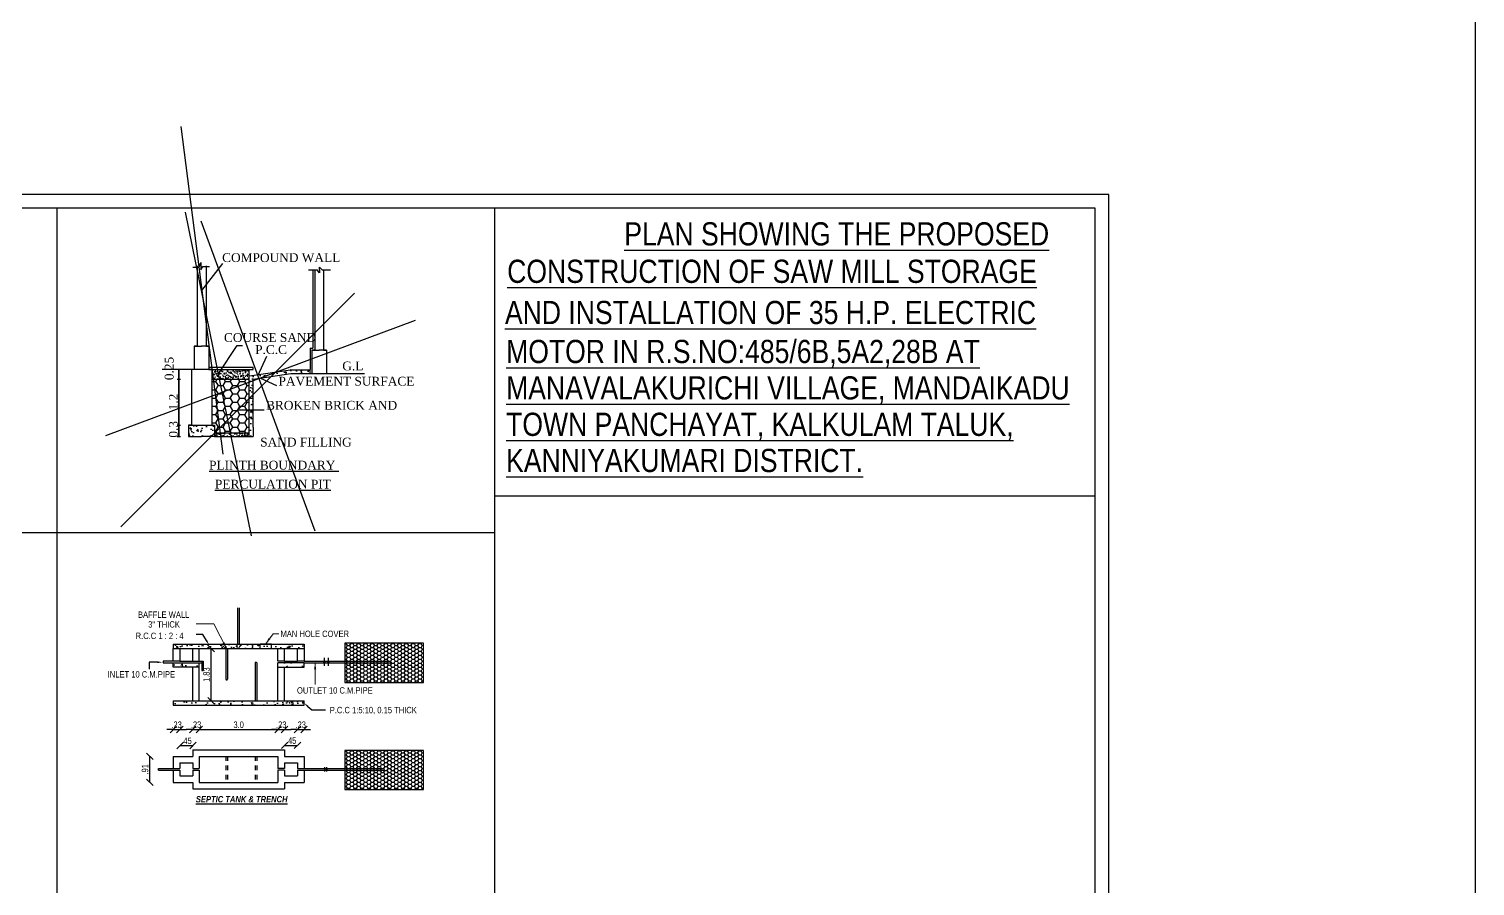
# Model space of a CAD drawing. Header units: metres. Extents: x 5669 to 5845, y 5621 to 5793.
# Drawn here: x 5813.67 to 5844.86, y 5677.02 to 5695.52 of the extents above; entities that cross this region are included whole.
import ezdxf

# ---------------------------------------------------------------- set-up
doc = ezdxf.new("R2010")
doc.units = ezdxf.units.M
doc.header["$MEASUREMENT"] = 0
doc.header["$PDMODE"] = 67
doc.linetypes.add('HIDDEN', pattern=[0.375, 0.25, -0.125])
doc.styles.add('Roman', font='times.ttf')
doc.styles.get("Standard").update_dxf_attribs({"font": 'swissc.ttf', "height": 0.35})
doc.styles.add('style6', font='swissc.ttf', dxfattribs={"height": 9})
doc.dimstyles.new('ISO-25', dxfattribs={"dimtxt": 0.23, "dimasz": 0.23, "dimexe": 1.25, "dimexo": 0.625, "dimgap": 0.05, "dimtad": 1, "dimtoh": 1, "dimdsep": 46, "dimtxsty": 'style6', "dimblk": 'OBLIQUE', "dimcen": 2.5, "dimse1": 1, "dimse2": 1, "dimclrd": 256, "dimclrt": 256, "dimadec": 0, "dimazin": 0, "dimtfac": 1, "dimtix": 1, "dimtmove": 0, "dimatfit": 3, "dimfxl": 0, "dimarcsym": 0})
doc.dimstyles.get("Standard").update_dxf_attribs({"dimtxt": 1, "dimasz": 5, "dimexe": 0.18, "dimexo": 0.0625, "dimgap": 0.09, "dimtad": 1, "dimzin": 0, "dimdsep": 46, "dimtxsty": 'Standard', "dimblk": 'OBLIQUE', "dimcen": 0.09, "dimse1": 1, "dimse2": 1, "dimsd1": 1, "dimsd2": 1, "dimadec": 0, "dimazin": 0, "dimtfac": 1, "dimtix": 1, "dimtofl": 0, "dimtmove": 0, "dimatfit": 3, "dimldrblk": 'OBLIQUE', "dimfxl": 0, "dimtolj": 1, "dimtzin": 0, "dimarcsym": 0})
pattern_1 = [(50, (-79.67343, -35.55726), (0.5531998, -0.0483987), [0.057845, -0.636294]), (355, (-79.67343, -35.55726), (-0.107014, 0.5801394), [0.046276, -0.5090352]), (100.451, (-79.62733, -35.5613), (0.4461877, 0.531738), [0.0491606, -0.5407664]), (46.1842, (-79.6734, -35.403), (0.8231257, -0.1276606), [0.0867674, -0.954441]), (96.6356, (-79.6048, -35.41364), (0.720873, 0.7513024), [0.073741, -0.81115]), (351.184, (-79.6734, -35.403), (0.720874, 0.751301), [0.069414, -0.763553]), (21, (-79.5963, -35.44157), (0.4603753, -0.310527), [0.057845, -0.636294]), (326, (-79.5963, -35.44157), (0.1876605, 0.5592828), [0.046276, -0.5090352]), (71.4514, (-79.55794, -35.46745), (0.6480346, 0.248757), [0.0491606, -0.5407664]), (37.5, (-79.67343, -35.55726), (0.00937848, 0.25674955), [0, -0.5028651, 0, -0.5167479, 0, -0.5109634]), (7.5, (-79.67343, -35.55726), (0.2028965, 0.30419615), [0, -0.2946234, 0, -0.4912961, 0, -0.1947445]), (327.5, (-79.84543, -35.55726), (0.4117179, -0.0173952), [0, -0.1928164, 0, -0.6015871, 0, -0.7982598]), (317.5, (-79.92255, -35.55726), (0.449791, 0.077207), [0, -0.2506613, 0, -0.3995155, 0, -0.5668802])]
pattern_2 = [(50, (-42.5736, -8.18127), (0.2945489, -0.0257697), [0.0307994, -0.3387932]), (355, (-42.5736, -8.18127), (-0.0569794, 0.308894), [0.0246395, -0.2710346]), (100.4514, (-42.54906, -8.18342), (0.2375698, 0.2831242), [0.0261754, -0.28793]), (46.1842, (-42.5736, -8.09914), (0.4382715, -0.0679718), [0.046199, -0.50819]), (96.6356, (-42.5371, -8.1048), (0.383827, 0.4000297), [0.039263, -0.431895]), (351.1842, (-42.5736, -8.09914), (0.383827, 0.40003), [0.0369593, -0.406552]), (21, (-42.53254, -8.11967), (0.2451249, -0.1653388), [0.0307994, -0.3387932]), (326, (-42.53254, -8.11967), (0.0999195, 0.297789), [0.0246395, -0.2710346]), (71.4514, (-42.51212, -8.13345), (0.3450445, 0.1324499), [0.0261754, -0.28793]), (37.5, (-42.57361, -8.18127), (0.00499355, 0.13670567), [0, -0.2677493, 0, -0.27514115, 0, -0.2720612]), (7.5, (-42.57361, -8.18127), (0.1080317, 0.1619685), [0, -0.1568715, 0, -0.2615894, 0, -0.10369125]), (327.5, (-42.66519, -8.18127), (0.21921868, -0.00926235), [0, -0.1026646, 0, -0.3203136, 0, -0.4250315]), (317.5, (-42.70625, -8.18127), (0.2394903, 0.04110895), [0, -0.133464, 0, -0.2127211, 0, -0.3018339])]
pattern_3 = [(37.5, (-42.57361, -8.181274), (-0.002586875, 0.07912664), [0, -0.06242008, 0, -0.06981193, 0, -0.06673199]), (7.5, (-42.57361, -8.18127), (0.07267737, 0.1158938), [0, -0.03367399, 0, -0.056260204, 0, -0.02155957]), (327.5, (-42.62412, -8.181274), (0.12788486, 0.00023239), [0, -0.02053292, 0, -0.07391852, 0, -0.09650473]), (317.5, (-42.62412, -8.18127), (0.12344912, 0.03604249), [0, -0.01026646, 0, -0.04845769, 0, -0.05543889])]

# ---------------------------------------------------------------- blocks, each defined once
blk = doc.blocks.new('_Oblique')
at = {"color": 0, "linetype": 'ByBlock', "lineweight": -2}
blk.add_line((-0.5, -0.5), (0.5, 0.5), dxfattribs=at)
blk = doc.blocks.new('*D40')
blk.add_line((14707.34, 2239.745), (14707.34, 2241.597))
at = {"layer": 'Defpoints', "color": 0, "lineweight": 5}
for p in [(14707.34, 2241.597), (14707.34, 2241.597), (14707.34, 2239.745)]:
    blk.add_point(p, dxfattribs=at)
at = {"xscale": 0.23, "yscale": 0.23, "zscale": 0.23}
for p, rotation in [((14707.34, 2241.597), 90), ((14707.34, 2239.745), 270)]:
    blk.add_blockref('_Oblique', p, dxfattribs=dict(at, rotation=rotation))
at = {"insert": (14707.172, 2240.671), "char_height": 0.23, "attachment_point": 5, "rotation": 90, "style": 'style6'}
blk.add_mtext('1.83', dxfattribs=at)
blk = doc.blocks.new('*D32')
blk.add_line((14706.918, 2238.729), (14709.702, 2238.729))
at = {"layer": 'Defpoints', "color": 0, "lineweight": 5}
for p in [(14709.702, 2238.729), (14706.918, 2237.779), (14709.702, 2237.779)]:
    blk.add_point(p, dxfattribs=at)
at = {"xscale": 0.23, "yscale": 0.23, "zscale": 0.23, "rotation": 180}
blk.add_blockref('_Oblique', (14706.918, 2238.729), dxfattribs=at)
at = {"xscale": 0.23, "yscale": 0.23, "zscale": 0.23}
blk.add_blockref('_Oblique', (14709.702, 2238.729), dxfattribs=at)
at = {"insert": (14708.31, 2238.896), "char_height": 0.23, "attachment_point": 5, "style": 'style6'}
blk.add_mtext('3.0', dxfattribs=at)
blk = doc.blocks.new('*D33')
for p, q in [((14706.685, 2238.729), (14706.455, 2238.729)), ((14706.685, 2238.729), (14706.918, 2238.729)), ((14706.918, 2238.729), (14707.148, 2238.729))]:
    blk.add_line(p, q)
at = {"layer": 'Defpoints', "color": 0, "lineweight": 5}
for p in [(14706.918, 2238.729), (14706.918, 2237.779), (14706.685, 2237.546)]:
    blk.add_point(p, dxfattribs=at)
at = {"xscale": 0.23, "yscale": 0.23, "zscale": 0.23}
blk.add_blockref('_Oblique', (14706.685, 2238.729), dxfattribs=at)
at = {"xscale": 0.23, "yscale": 0.23, "zscale": 0.23, "rotation": 180}
blk.add_blockref('_Oblique', (14706.918, 2238.729), dxfattribs=at)
at = {"insert": (14706.802, 2238.896), "char_height": 0.23, "attachment_point": 5, "style": 'style6'}
blk.add_mtext('.23', dxfattribs=at)
blk = doc.blocks.new('*D34')
blk.add_line((14709.939, 2238.166), (14710.395, 2238.166))
at = {"layer": 'Defpoints', "color": 0, "lineweight": 5}
for p in [(14710.395, 2238.166), (14709.939, 2237.448), (14710.395, 2236.983)]:
    blk.add_point(p, dxfattribs=at)
at = {"xscale": 0.23, "yscale": 0.23, "zscale": 0.23, "rotation": 180}
blk.add_blockref('_Oblique', (14709.939, 2238.166), dxfattribs=at)
at = {"xscale": 0.23, "yscale": 0.23, "zscale": 0.23}
blk.add_blockref('_Oblique', (14710.395, 2238.166), dxfattribs=at)
at = {"insert": (14710.167, 2238.333), "char_height": 0.23, "attachment_point": 5, "style": 'style6'}
blk.add_mtext('.45', dxfattribs=at)
blk = doc.blocks.new('*D35')
for p, q in [((14710.39, 2238.729), (14710.16, 2238.729)), ((14710.39, 2238.729), (14710.623, 2238.729)), ((14710.623, 2238.729), (14710.853, 2238.729))]:
    blk.add_line(p, q)
at = {"layer": 'Defpoints', "color": 0, "lineweight": 5}
for p in [(14710.623, 2238.729), (14710.623, 2237.779), (14710.39, 2237.546)]:
    blk.add_point(p, dxfattribs=at)
at = {"xscale": 0.23, "yscale": 0.23, "zscale": 0.23}
blk.add_blockref('_Oblique', (14710.39, 2238.729), dxfattribs=at)
at = {"xscale": 0.23, "yscale": 0.23, "zscale": 0.23, "rotation": 180}
blk.add_blockref('_Oblique', (14710.623, 2238.729), dxfattribs=at)
at = {"insert": (14710.506, 2238.896), "char_height": 0.23, "attachment_point": 5, "style": 'style6'}
blk.add_mtext('.23', dxfattribs=at)
blk = doc.blocks.new('*D36')
for p, q in [((14709.702, 2238.729), (14709.472, 2238.729)), ((14709.702, 2238.729), (14709.934, 2238.729)), ((14709.934, 2238.729), (14710.164, 2238.729))]:
    blk.add_line(p, q)
at = {"layer": 'Defpoints', "color": 0, "lineweight": 5}
for p in [(14709.934, 2238.729), (14709.702, 2237.779), (14709.934, 2238.012)]:
    blk.add_point(p, dxfattribs=at)
at = {"xscale": 0.23, "yscale": 0.23, "zscale": 0.23}
blk.add_blockref('_Oblique', (14709.702, 2238.729), dxfattribs=at)
at = {"xscale": 0.23, "yscale": 0.23, "zscale": 0.23, "rotation": 180}
blk.add_blockref('_Oblique', (14709.934, 2238.729), dxfattribs=at)
at = {"insert": (14709.818, 2238.896), "char_height": 0.23, "attachment_point": 5, "style": 'style6'}
blk.add_mtext('.23', dxfattribs=at)
blk = doc.blocks.new('*D37')
for p, q in [((14705.997, 2238.729), (14705.767, 2238.729)), ((14705.997, 2238.729), (14706.23, 2238.729)), ((14706.23, 2238.729), (14706.46, 2238.729))]:
    blk.add_line(p, q)
at = {"layer": 'Defpoints', "color": 0, "lineweight": 5}
for p in [(14706.23, 2238.729), (14705.997, 2237.779), (14706.23, 2237.546)]:
    blk.add_point(p, dxfattribs=at)
at = {"xscale": 0.23, "yscale": 0.23, "zscale": 0.23}
blk.add_blockref('_Oblique', (14705.997, 2238.729), dxfattribs=at)
at = {"xscale": 0.23, "yscale": 0.23, "zscale": 0.23, "rotation": 180}
blk.add_blockref('_Oblique', (14706.23, 2238.729), dxfattribs=at)
at = {"insert": (14706.114, 2238.896), "char_height": 0.23, "attachment_point": 5, "style": 'style6'}
blk.add_mtext('.23', dxfattribs=at)
blk = doc.blocks.new('*D38')
blk.add_line((14706.239, 2238.161), (14706.694, 2238.161))
at = {"layer": 'Defpoints', "color": 0, "lineweight": 5}
for p in [(14706.694, 2238.161), (14706.239, 2236.978), (14706.694, 2236.978)]:
    blk.add_point(p, dxfattribs=at)
at = {"xscale": 0.23, "yscale": 0.23, "zscale": 0.23, "rotation": 180}
blk.add_blockref('_Oblique', (14706.239, 2238.161), dxfattribs=at)
at = {"xscale": 0.23, "yscale": 0.23, "zscale": 0.23}
blk.add_blockref('_Oblique', (14706.694, 2238.161), dxfattribs=at)
at = {"insert": (14706.466, 2238.328), "char_height": 0.23, "attachment_point": 5, "style": 'style6'}
blk.add_mtext('.45', dxfattribs=at)
blk = doc.blocks.new('*D39')
blk.add_line((14705.165, 2236.858), (14705.165, 2237.779))
at = {"layer": 'Defpoints', "color": 0, "lineweight": 5}
for p in [(14705.165, 2237.779), (14705.832, 2237.779), (14705.832, 2236.858)]:
    blk.add_point(p, dxfattribs=at)
at = {"xscale": 0.23, "yscale": 0.23, "zscale": 0.23}
for p, rotation in [((14705.165, 2237.779), 90), ((14705.165, 2236.858), 270)]:
    blk.add_blockref('_Oblique', p, dxfattribs=dict(at, rotation=rotation))
at = {"insert": (14704.998, 2237.318), "char_height": 0.23, "attachment_point": 5, "rotation": 90, "style": 'style6'}
blk.add_mtext('.91', dxfattribs=at)
blk = doc.blocks.new('A$C3E9519F4')
at = {"ltscale": 0.02}
h = blk.add_hatch(dxfattribs=at)
h.set_pattern_fill('AR-CONC', color=4, scale=0.003036, style=0)
h.set_pattern_definition(pattern_1)
h.paths.add_polyline_path([(6.992, 5.566), (6.992, 5.718), (2.366, 5.718), (2.366, 5.566)])
h = blk.add_hatch(dxfattribs=at)
h.set_pattern_fill('HONEY', color=4, scale=0.025304, style=0)
h.set_pattern_definition([(0, (-79.67343, -30.530576), (0.120510237, 0.0695766), [0.08034016, -0.16068032]), (120, (-79.67343, -30.530576), (-0.12051022, 0.069576626), [0.08034016, -0.16068032]), (60, (-79.67343, -30.530576), (1.4e-08, 0.139153227), [-0.16068032, 0.08034016])])
h.paths.add_polyline_path([(11.221, 5.754), (8.438, 5.754), (8.438, 5.111), (8.438, 4.367), (11.221, 4.367)])
h = blk.add_hatch(dxfattribs=at)
h.set_pattern_fill('AR-CONC', color=4, scale=0.003036, style=0)
h.set_pattern_definition(pattern_1)
h.paths.add_polyline_path([(6.992, 5.06), (6.071, 5.06), (6.071, 4.908), (6.992, 4.908)])
h.paths.add_polyline_path([(3.287, 5.06), (2.366, 5.06), (2.366, 4.908), (3.287, 4.908)])
h = blk.add_hatch(dxfattribs=at)
h.set_pattern_fill('AR-CONC', color=4, scale=0.003036, style=0)
h.set_pattern_definition([(50, (-811.9911, -392.22245), (0.55319981, -0.0483987), [0.0578449, -0.63629405]), (355, (-811.9911, -392.22245), (-0.10701408, 0.58013937), [0.04627593, -0.50903524]), (100.451, (-811.945, -392.2265), (0.44618773, 0.53173804), [0.0491606, -0.54076644]), (46.1842, (-811.9911, -392.0682), (0.82312565, -0.1276606), [0.0867674, -0.9544411]), (96.6356, (-811.9225, -392.0788), (0.7208728, 0.75130236), [0.0737409, -0.81114966]), (351.184, (-811.9911, -392.0682), (0.72087396, 0.751301), [0.0694139, -0.76355286]), (21, (-811.91396, -392.10676), (0.4603753, -0.31052704), [0.0578449, -0.63629405]), (326, (-811.91396, -392.10676), (0.18766052, 0.55928278), [0.04627593, -0.50903524]), (71.4514, (-811.8756, -392.13263), (0.64803457, 0.248757), [0.0491606, -0.54076644]), (37.5, (-811.99109, -392.22245), (0.009378477, 0.25674955), [0, -0.50286512, 0, -0.5167479, 0, -0.5109634]), (7.5, (-811.9911, -392.22245), (0.20289646, 0.30419615), [0, -0.29462343, 0, -0.49129613, 0, -0.19474454]), (327.5, (-812.16308, -392.22245), (0.411717914, -0.017395207), [0, -0.19281638, 0, -0.6015871, 0, -0.79825981]), (317.5, (-812.2402, -392.22245), (0.44979106, 0.07720699), [0, -0.2506613, 0, -0.39951554, 0, -0.56688015])])
h.paths.add_polyline_path([(6.992, 3.714), (2.366, 3.714), (2.366, 3.562), (6.992, 3.562)])
h = blk.add_hatch(dxfattribs=at)
h.set_pattern_fill('HONEY', color=4, scale=0.025304, style=0)
h.set_pattern_definition([(0, (-79.67343, -34.3289), (0.120510237, 0.0695766), [0.08034016, -0.16068032]), (120, (-79.67343, -34.3289), (-0.12051022, 0.069576626), [0.08034016, -0.16068032]), (60, (-79.67343, -34.3289), (1.4e-08, 0.139153227), [-0.16068032, 0.08034016])])
h.paths.add_polyline_path([(11.221, 1.955), (8.438, 1.955), (8.438, 1.313), (8.438, 0.569), (11.221, 0.569)])
for p, q in [((4.654, 5.718), (4.654, 7.006)), ((4.704, 5.718), (4.704, 7.006)), ((2.366, 5.718), (2.366, 5.566)), ((2.366, 5.718), (6.992, 5.718)), ((3.407, 6.059), (3.178, 6.059)), ((3.537, 5.849), (3.407, 6.059)), ((6.992, 5.718), (6.992, 5.566)), ((2.366, 5.111), (2.366, 5.566)), ((2.366, 5.566), (6.992, 5.566)), ((2.599, 5.566), (2.599, 5.111)), ((3.054, 5.111), (3.054, 5.566)), ((3.287, 5.111), (3.287, 5.566)), ((4.248, 5.565), (4.223, 5.565)), ((4.223, 5.565), (4.223, 4.482)), ((4.287, 5.565), (4.287, 4.482)), ((6.071, 5.111), (6.071, 5.566)), ((6.303, 5.111), (6.303, 5.566)), ((6.759, 5.111), (6.759, 5.566)), ((6.992, 5.566), (6.992, 5.111)), ((1.807, 5.08), (1.514, 5.08)), ((1.514, 5.08), (1.514, 4.831)), ((2.599, 5.111), (2.011, 5.111)), ((2.011, 5.06), (3.287, 5.06)), ((2.366, 4.908), (2.366, 5.06)), ((3.287, 4.908), (2.366, 4.908)), ((3.054, 5.111), (3.423, 5.111)), ((3.054, 3.714), (3.054, 4.908)), ((3.287, 3.714), (3.287, 5.06)), ((5.26, 5.056), (5.26, 3.714)), ((5.321, 5.056), (5.321, 3.714)), ((6.303, 5.111), (6.071, 5.111)), ((6.071, 3.714), (6.071, 5.06)), ((6.992, 5.06), (6.071, 5.06)), ((6.303, 5.06), (6.071, 5.06)), ((6.071, 4.908), (6.992, 4.908)), ((6.303, 3.714), (6.303, 4.908)), ((6.992, 5.111), (6.759, 5.111)), ((6.992, 5.111), (7.779, 5.111)), ((6.992, 5.06), (7.779, 5.06)), ((6.992, 4.908), (6.992, 5.06)), ((7.779, 5.111), (10.039, 5.111)), ((7.779, 5.06), (10.052, 5.06)), ((2.366, 3.714), (2.366, 3.562)), ((2.366, 3.714), (6.992, 3.714)), ((3.287, 3.714), (6.071, 3.714)), ((5.26, 3.714), (5.286, 3.714)), ((6.992, 3.562), (6.992, 3.714)), ((2.366, 3.562), (6.992, 3.562)), ((7.129, 3.514), (7.27, 3.392)), ((7.27, 3.392), (7.752, 3.392)), ((2.366, 1.748), (2.366, 1.313)), ((2.366, 1.748), (3.054, 1.748)), ((3.054, 1.981), (6.303, 1.981)), ((3.054, 1.981), (3.054, 1.748)), ((3.287, 1.748), (6.071, 1.748)), ((3.287, 1.748), (3.287, 1.313)), ((6.071, 1.748), (6.071, 1.313)), ((6.303, 1.981), (6.303, 1.748)), ((6.303, 1.748), (6.992, 1.748)), ((6.992, 1.748), (6.992, 1.313)), ((1.848, 1.262), (2.599, 1.262)), ((2.366, 1.262), (2.366, 0.827)), ((2.599, 1.515), (2.599, 1.313)), ((2.599, 1.515), (3.054, 1.515)), ((2.599, 1.262), (2.599, 1.059)), ((2.599, 1.059), (3.054, 1.059)), ((3.054, 1.515), (3.054, 1.313)), ((3.054, 1.313), (3.287, 1.313)), ((3.054, 1.262), (3.054, 1.059)), ((3.054, 1.262), (3.287, 1.262)), ((3.287, 1.262), (3.287, 0.827)), ((6.303, 1.313), (6.071, 1.313)), ((6.071, 1.262), (6.071, 0.827)), ((6.303, 1.262), (6.071, 1.262)), ((6.303, 1.515), (6.759, 1.515)), ((6.303, 1.515), (6.303, 1.313)), ((6.303, 1.262), (6.303, 1.059)), ((6.303, 1.059), (6.759, 1.059)), ((6.759, 1.515), (6.759, 1.313)), ((6.759, 1.313), (7.546, 1.313)), ((6.759, 1.262), (6.759, 1.059)), ((6.759, 1.262), (7.546, 1.262)), ((6.992, 1.262), (6.992, 0.827)), ((7.546, 1.313), (9.806, 1.313)), ((7.546, 1.262), (9.819, 1.262)), ((2.366, 0.827), (3.054, 0.827)), ((3.054, 0.827), (3.054, 0.594)), ((3.054, 0.594), (6.303, 0.594)), ((3.287, 0.827), (6.071, 0.827)), ((6.303, 0.827), (6.992, 0.827)), ((6.303, 0.827), (6.303, 0.594))]:
    blk.add_line(p, q, dxfattribs=at)
at = {"ltscale": 0.5}
for p, q in [((5.437, 5.731), (5.843, 5.731)), ((5.437, 5.566), (5.437, 5.731)), ((5.843, 5.566), (5.843, 5.731)), ((7.666, 5.106), (7.702, 5.118)), ((7.702, 5.237), (7.702, 5.118)), ((7.811, 5.106), (7.847, 5.118)), ((7.847, 5.237), (7.847, 5.118)), ((2.599, 5.111), (3.054, 5.111)), ((3.287, 5.06), (3.372, 5.06)), ((3.372, 5.06), (3.423, 5.111)), ((3.372, 5.06), (3.372, 4.79)), ((3.423, 5.111), (3.423, 4.79)), ((6.303, 5.111), (6.759, 5.111)), ((7.666, 5.106), (7.738, 5.08)), ((7.738, 5.08), (7.702, 5.063)), ((7.702, 5.062), (7.702, 4.948)), ((7.811, 5.106), (7.883, 5.08)), ((7.883, 5.08), (7.847, 5.063)), ((7.847, 5.062), (7.847, 4.948)), ((7.702, 1.294), (7.72, 1.3)), ((7.702, 1.294), (7.738, 1.281)), ((7.72, 1.36), (7.72, 1.3)), ((7.738, 1.281), (7.72, 1.273)), ((7.72, 1.273), (7.72, 1.216)), ((7.774, 1.294), (7.792, 1.3)), ((7.774, 1.294), (7.81, 1.281)), ((7.792, 1.36), (7.792, 1.3)), ((7.81, 1.281), (7.792, 1.273)), ((7.792, 1.273), (7.792, 1.216))]:
    blk.add_line(p, q, dxfattribs=at)
for p, q in [((11.221, 5.754), (8.438, 5.754)), ((8.438, 5.754), (8.438, 5.111)), ((8.438, 5.06), (8.438, 4.367)), ((8.438, 4.367), (11.221, 4.367)), ((11.221, 1.955), (8.438, 1.955)), ((8.438, 1.955), (8.438, 1.313)), ((1.848, 1.313), (2.599, 1.313)), ((1.848, 1.262), (1.848, 1.313)), ((8.438, 1.262), (8.438, 0.569)), ((8.438, 0.569), (11.221, 0.569))]:
    blk.add_line(p, q)
at = {"linetype": 'HIDDEN', "ltscale": 0.02}
for p, q in [((4.223, 1.748), (4.223, 0.827)), ((4.283, 1.748), (4.283, 0.827)), ((5.26, 1.748), (5.26, 0.827)), ((5.321, 1.748), (5.321, 0.827))]:
    blk.add_line(p, q, dxfattribs=at)
at = {"lineweight": -2, "ltscale": 1.5}
for points in [[(8.438, 5.754), (11.221, 5.754), (11.221, 4.367), (8.438, 4.367)], [(8.438, 1.955), (11.221, 1.955), (11.221, 0.569), (8.438, 0.569)]]:
    blk.add_lwpolyline(points, close=True, dxfattribs=at)
at = {"ltscale": 0.5}
for centre, radius, start, end in [((2.019, 5.099), 0.0145, 124.6399, 240.9463), ((2.024, 5.073), 0.0177, 130.0621, 224.6555), ((2.005, 5.098), 0.014, 300.8575, 64.7288), ((3.385, 4.784), 0.014, 30.8575, 154.7288), ((3.384, 4.798), 0.0145, 214.6399, 330.9463), ((3.41, 4.803), 0.0177, 220.0621, 314.6555), ((5.291, 5.047), 0.0317, 16.7041, 163.2959), ((4.255, 4.484), 0.0324, 184.0267, 355.9733)]:
    blk.add_arc(centre, radius, start, end, dxfattribs=at)
at = {"ltscale": 0.02}
for points in [[(3.563, 5.865), (3.511, 5.833), (3.633, 5.694)], [(1.807, 5.11), (1.807, 5.049), (1.99, 5.08)], [(7.109, 3.491), (7.149, 3.537), (6.992, 3.633)]]:
    blk.add_solid(points, dxfattribs=at)
at = {"style": 'style6'}
for s, height, p in [('BAFFLE WALL ', 0.22468, (1.117, 6.65)), ('3" THICK', 0.2247, (1.478, 6.307)), ('MAN HOLE COVER', 0.22468, (6.159, 5.972)), ('R.C.C 1 : 2 : 4', 0.22468, (1.034, 5.901)), ('INLET 10 C.M.PIPE', 0.22468, (0.046, 4.538)), ('OUTLET 10 C.M.PIPE', 0.22468, (6.743, 3.97)), ('P.C.C 1:5:10, 0.15 THICK', 0.22468, (7.902, 3.274))]:
    blk.add_text(s, height=height, dxfattribs=at).set_placement(p)
at = {"insert": (3.165, 0.342), "char_height": 0.22468, "attachment_point": 1, "style": 'style6'}
blk.add_mtext('{\\fSwis721 Cn BT|b1|i1|c0|p34;\\LSEPTIC TANK & TRENCH}', dxfattribs=at)
for base, p1, p2, text, picture, middle in [((3.709, 5.566), (3.709, 3.714), (3.709, 5.566), '1.83', '*D40', (3.541, 4.64)), ((1.534, 1.748), (2.201, 0.827), (2.201, 1.748), '.91', '*D39', (1.367, 1.287))]:
    dim = blk.add_linear_dim(base=base, p1=p1, p2=p2, angle=90, text=text, dimstyle='ISO-25', override={"dimtxt": 0.23, "dimasz": 0.23})
    dim.commit()
    dim.dimension.update_dxf_attribs({"geometry": picture, "text_midpoint": middle, "insert": (-14703.631, -2236.031)})
for base, p1, p2, text, picture, middle in [((2.599, 2.698), (2.366, 1.748), (2.599, 1.515), '.23', '*D37', (2.482, 2.865)), ((3.287, 2.698), (3.054, 1.515), (3.287, 1.748), '.23', '*D33', (3.171, 2.865)), ((6.071, 2.698), (3.287, 1.748), (6.071, 1.748), '3.0', '*D32', (4.679, 2.865)), ((6.303, 2.698), (6.071, 1.748), (6.303, 1.981), '.23', '*D36', (6.187, 2.865)), ((6.992, 2.698), (6.759, 1.515), (6.992, 1.748), '.23', '*D35', (6.875, 2.865)), ((3.063, 2.13), (2.607, 0.947), (3.063, 0.947), '.45', '*D38', (2.835, 2.297)), ((6.764, 2.135), (6.308, 1.417), (6.764, 0.952), '.45', '*D34', (6.536, 2.302))]:
    dim = blk.add_linear_dim(base=base, p1=p1, p2=p2, text=text, dimstyle='ISO-25', override={"dimtxt": 0.23, "dimasz": 0.23})
    dim.commit()
    dim.dimension.update_dxf_attribs({"geometry": picture, "text_midpoint": middle, "insert": (-14703.631, -2236.031)})
for points in [[(4.248, 5.565), (3.799, 6.437), (3.175, 6.437)], [(5.64, 5.731), (5.895, 6.088), (6.101, 6.088)], [(7.385, 5.06), (7.385, 4.285)]]:
    blk.add_leader(points, dimstyle='ISO-25')
blk = doc.blocks.new('A$C1DAB1E6E')
h = blk.add_hatch()
h.set_pattern_fill('AR-SAND', color=256, scale=0.041066, style=0)
h.set_pattern_definition(pattern_3)
h.paths.add_polyline_path([(1.874, 2.436), (1.874, 2.641), (1.073, 2.641), (1.073, 2.436)])
h = blk.add_hatch()
h.set_pattern_fill('AR-CONC', color=256, scale=0.041066, style=0)
h.set_pattern_definition(pattern_2)
h.paths.add_polyline_path([(1.956, 2.436), (2.766, 2.556), (3.171, 2.556), (3.171, 2.638), (2.766, 2.638), (2.76, 2.638), (1.877, 2.507, 0.371731), (1.874, 2.503), (1.874, 2.436), (1.874, 1.204), (1.956, 1.204), (1.956, 1.409)])
h = blk.add_hatch()
h.set_pattern_fill('HONEY', color=256, scale=0.821317, style=0)
h.set_pattern_definition([(0, (-42.57361, -8.18127), (0.15399691, 0.08891016), [0.1026646, -0.2053292]), (120, (-42.57361, -8.18127), (-0.15399691, 0.08891016), [0.1026646, -0.2053292]), (60, (-42.57361, -8.18127), (3e-10, 0.17782031), [-0.2053292, 0.1026646])])
h.paths.add_polyline_path([(1.87, 1.286, 0.414214), (1.874, 1.29), (1.874, 2.436), (1.073, 2.436), (1.073, 1.656), (1.073, 1.45), (1.134, 1.45), (1.134, 1.286)])
h = blk.add_hatch()
h.set_pattern_fill('AR-CONC', color=256, scale=0.041066, style=0)
h.set_pattern_definition(pattern_2)
h.paths.add_polyline_path([(0.576, 1.45), (0.576, 1.204), (0.855, 1.204), (1.134, 1.204), (1.134, 1.45)])
h = blk.add_hatch()
h.set_pattern_fill('AR-SAND', color=256, scale=0.041066, style=0)
h.set_pattern_definition(pattern_3)
h.paths.add_polyline_path([(1.874, 1.29, -0.414214), (1.87, 1.286), (1.134, 1.286), (1.134, 1.204), (1.874, 1.204)])
for p, q in [((0.669, 4.833), (0.8, 4.833)), ((0.761, 4.864), (0.761, 3.142)), ((0.8, 4.833), (0.841, 4.931)), ((0.841, 4.931), (0.841, 4.776)), ((0.841, 4.776), (0.882, 4.849)), ((0.882, 4.849), (1.021, 4.849)), ((0.95, 4.864), (0.95, 3.142)), ((3.146, 4.778), (3.328, 4.778)), ((3.187, 4.778), (3.318, 4.778)), ((3.237, 4.778), (3.237, 3.098)), ((3.278, 4.778), (3.278, 3.057)), ((3.38, 4.713), (3.328, 4.778)), ((3.38, 4.835), (3.435, 4.778)), ((3.38, 4.778), (3.38, 4.835)), ((3.38, 4.778), (3.38, 4.713)), ((3.435, 4.778), (3.611, 4.778)), ((3.467, 4.778), (3.467, 3.057)), ((0.699, 3.142), (0.699, 2.641)), ((0.699, 3.142), (0.855, 3.142)), ((0.761, 3.142), (0.699, 3.142)), ((0.761, 3.142), (0.855, 3.142)), ((1.011, 3.142), (0.855, 3.142)), ((0.95, 3.142), (0.855, 3.142)), ((0.95, 3.142), (1.011, 3.142)), ((1.011, 3.142), (1.011, 2.641)), ((3.176, 3.098), (3.176, 2.642)), ((3.176, 3.098), (3.237, 3.098)), ((3.217, 3.057), (3.217, 2.556)), ((3.278, 3.057), (3.217, 3.057)), ((3.217, 3.057), (3.373, 3.057)), ((3.278, 3.057), (3.373, 3.057)), ((3.467, 3.057), (3.373, 3.057)), ((3.529, 3.057), (3.373, 3.057)), ((3.467, 3.057), (3.529, 3.057)), ((3.529, 3.057), (3.529, 2.556)), ((1.073, 2.641), (0.012, 2.641)), ((0.368, 1.204), (0.368, 2.641)), ((0.368, 2.641), (0.368, 2.436)), ((0.638, 2.641), (0.638, 1.656)), ((0.699, 2.641), (0.638, 2.641)), ((1.956, 2.682), (1.011, 2.682)), ((1.011, 2.641), (1.073, 2.641)), ((1.073, 2.641), (1.956, 2.641)), ((1.073, 2.641), (1.073, 1.656)), ((1.874, 2.436), (1.874, 2.641)), ((1.874, 1.204), (1.874, 2.503)), ((1.877, 2.507), (2.76, 2.638)), ((1.956, 2.641), (1.956, 2.682)), ((1.956, 2.436), (2.766, 2.556)), ((2.766, 2.638), (2.76, 2.638)), ((2.766, 2.638), (3.171, 2.638)), ((2.766, 2.556), (3.217, 2.556)), ((3.171, 2.642), (3.171, 2.556)), ((3.217, 2.556), (4.019, 2.556)), ((4.019, 2.556), (4.343, 2.556)), ((0.332, 2.436), (0.405, 2.436)), ((0.368, 2.436), (0.368, 1.45)), ((1.073, 2.436), (1.874, 2.436)), ((1.956, 1.409), (1.956, 2.436)), ((0.638, 1.656), (0.638, 1.45)), ((1.073, 1.656), (1.073, 1.45)), ((0.332, 1.45), (0.405, 1.45)), ((0.368, 1.45), (0.368, 1.204)), ((0.638, 1.45), (0.576, 1.45)), ((0.576, 1.45), (1.134, 1.45)), ((0.576, 1.45), (0.576, 1.204)), ((1.073, 1.45), (1.134, 1.45)), ((1.134, 1.45), (1.134, 1.204)), ((1.134, 1.286), (1.87, 1.286)), ((1.956, 1.409), (1.956, 1.204)), ((0.332, 1.204), (0.405, 1.204)), ((0.576, 1.204), (0.855, 1.204)), ((1.134, 1.204), (0.855, 1.204)), ((1.134, 1.204), (1.956, 1.204))]:
    blk.add_line(p, q)
for centre, start, end in [((1.878, 2.503), 98.4334, 180), ((3.171, 2.642), 270, 0), ((1.87, 1.29), 270, 0)]:
    blk.add_arc(centre, 0.00411, start, end)
at = {"style": 'Roman'}
for s, p in [('COMPOUND WALL', (1.295, 4.942)), ('COURSE SAND', (1.334, 3.232)), ('P.C.C', (2.001, 2.974)), ('G.L', (3.866, 2.623)), ('PAVEMENT SURFACE', (2.501, 2.297)), ('BROKEN BRICK AND', (2.234, 1.781)), ('SAND FILLING', (2.11, 0.993)), ('%%UPLINTH BOUNDARY ', (1.015, 0.5)), ('%%UPERCULATION PIT', (1.141, 0.093))]:
    blk.add_text(s, height=0.1889, dxfattribs=at).set_placement(p)
for s, p in [('0.25', (0.255, 2.414)), ('1.2', (0.346, 1.767)), ('0.3', (0.346, 1.183))]:
    blk.add_text(s, height=0.1889, rotation=90, dxfattribs=at).set_placement(p)
for points in [[(0.859, 4.335), (1.307, 4.914)], [(1.209, 2.543), (1.614, 3.155), (1.734, 3.155)], [(2.056, 2.503), (2.253, 2.929)], [(2.113, 2.457), (2.461, 2.298)], [(1.625, 1.775), (2.194, 1.775)]]:
    blk.add_leader(points, dimstyle='Standard', override={"dimgap": 0.09, "dimtad": 0})

msp = doc.modelspace()

# ---------------------------------------------------------------- linework, layer by layer
for p, q in [((5814.274, 5661.649), (5814.274, 5691.649)), ((5823.719, 5661.649), (5823.719, 5691.649)), ((5823.719, 5685.444), (5836.663, 5685.444)), ((5823.719, 5684.643), (5794.663, 5684.643))]:
    msp.add_line(p, q)
for points in [[(5669.453, 5792.814), (5844.861, 5792.814), (5844.861, 5620.772), (5669.453, 5620.772)], [(5794.363, 5691.949), (5794.363, 5661.349), (5836.963, 5661.349), (5836.963, 5691.949)], [(5794.663, 5691.649), (5794.663, 5661.649), (5836.663, 5661.649), (5836.663, 5691.649)]]:
    msp.add_lwpolyline(points, close=True)

# ---------------------------------------------------------------- block references
at = {"xscale": 1.008, "yscale": 1.008, "zscale": 1.008}
msp.add_blockref('A$C1DAB1E6E', (5816.529, 5685.507), dxfattribs=at)
at = {"lineweight": 5, "xscale": 0.6096383999999999, "yscale": 0.6096383999999999, "zscale": 0.6096383999999999}
msp.add_blockref('A$C3E9519F4', (5815.338, 5678.757), dxfattribs=at)

# ---------------------------------------------------------------- texts
for s, p in [('%%UPLAN SHOWING THE PROPOSED', (5826.509, 5690.847)), ('%%UCONSTRUCTION OF SAW MILL STORAGE', (5823.983, 5690.039)), ('%%UAND INSTALLATION OF 35 H.P. ELECTRIC%%U ', (5823.935, 5689.15)), ('%%UMOTOR IN R.S.NO:485/6B,5A2,28B AT', (5823.96, 5688.309)), ('%%UMANAVALAKURICHI VILLAGE, MANDAIKADU', (5823.96, 5687.523)), ('%%UTOWN PANCHAYAT, KALKULAM TALUK,', (5823.96, 5686.737)), ('%%UKANNIYAKUMARI DISTRICT.', (5823.96, 5685.957))]:
    msp.add_text(s, height=0.5).set_placement(p)

doc.saveas('drawing.dxf')
